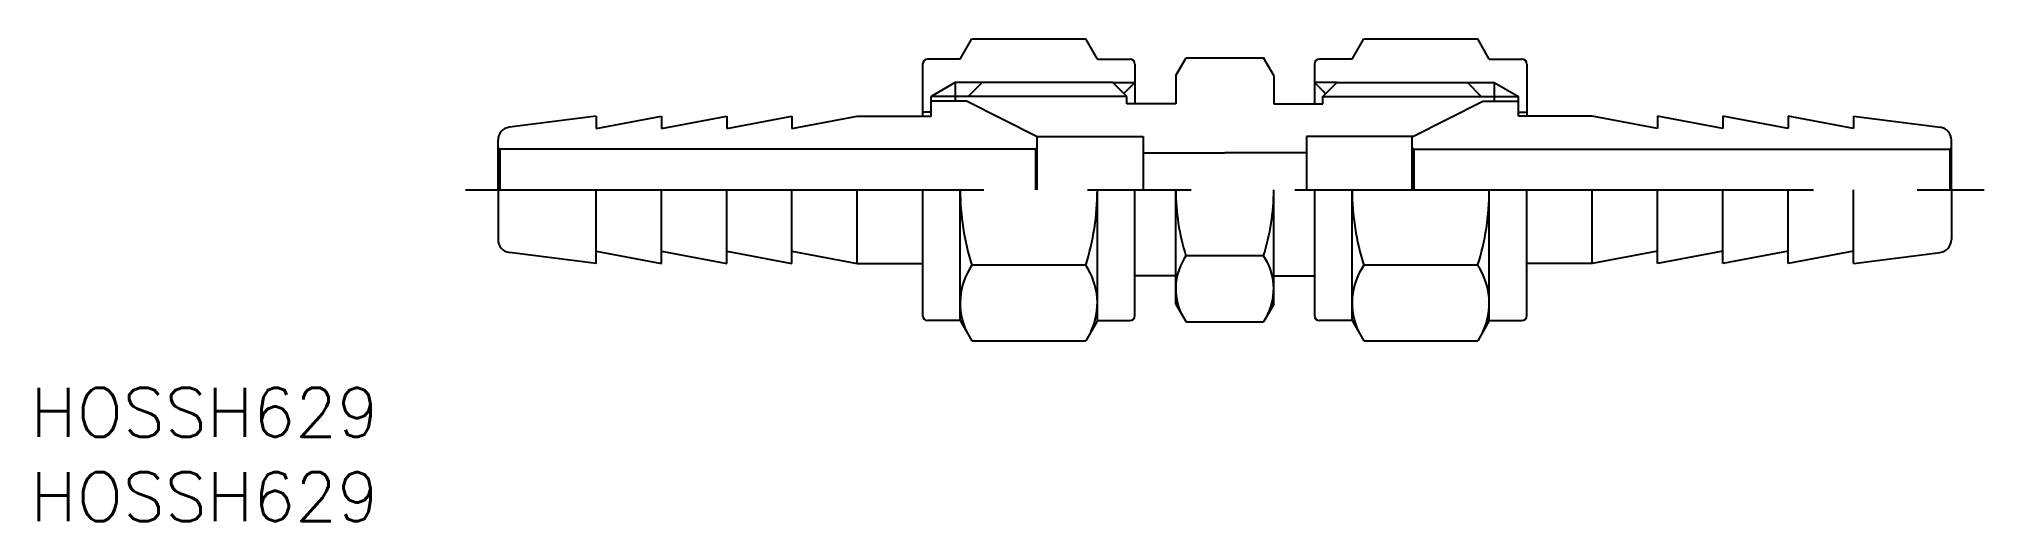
# Model space of a CAD drawing. Extents: x -28 to 91, y -20 to 9.
import ezdxf

# ---------------------------------------------------------------- set-up
doc = ezdxf.new("R2010")
doc.units = 0
doc.linetypes.add('CENTER', pattern=[50.8, 31.75, -6.35, 6.35, -6.35])
doc.layers.get('0').update_dxf_attribs({"linetype": 'CONTINUOUS'})
doc.layers.add('CENTER', color=1, linetype='CENTER')
doc.styles.get("Standard").update_dxf_attribs({"font": 'txt.shx', "height": 3, "bigfont": 'bigfont.shx'})

msp = doc.modelspace()

# ---------------------------------------------------------------- linework, layer by layer
at = {"color": 7, "linetype": 'CONTINUOUS'}
for p, q in [((28.3, 8), (29.01, 9.24)), ((29.01, 9.24), (35.99, 9.24)), ((36.7, 8), (35.99, 9.24)), ((52.3, 8), (53.01, 9.24)), ((53.01, 9.24), (59.99, 9.24)), ((60.7, 8), (59.99, 9.24)), ((26, 7.7), (26, 4.5)), ((28.3, 8), (26.3, 8)), ((36.7, 8), (38.7, 8)), ((39, 7.7), (39, 5.27)), ((41.5, 7), (42.13, 8.08)), ((42.13, 8.08), (46.87, 8.08)), ((47.5, 7), (46.87, 8.08)), ((50, 7.7), (50, 5.27)), ((52.3, 8), (50.3, 8)), ((60.7, 8), (62.7, 8)), ((63, 7.7), (63, 4.5)), ((28, 6.58), (26.52, 5.72)), ((28, 6.58), (28, 5.42)), ((28.79, 5.72), (29.64, 6.58)), ((37.64, 6.58), (29.64, 6.58)), ((38.5, 5.72), (37.64, 6.58)), ((39, 6.58), (38.32, 5.9)), ((41.5, 7), (41.5, 5.27)), ((47.5, 7), (47.5, 5.27)), ((50, 6.58), (50.68, 5.9)), ((50.5, 5.72), (51.36, 6.58)), ((51.36, 6.58), (59.36, 6.58)), ((60.21, 5.72), (59.36, 6.58)), ((61, 6.58), (62.48, 5.72)), ((61, 6.58), (61, 5.42)), ((26.52, 4.5), (26.52, 5.72)), ((28.79, 5.72), (26.52, 5.72)), ((28.69, 5.42), (26.52, 5.42)), ((33.02, 3.25), (28.69, 5.42)), ((38.5, 5.27), (38.5, 5.72)), ((41.5, 5.27), (38.5, 5.27)), ((47.5, 5.27), (50.5, 5.27)), ((50.5, 5.27), (50.5, 5.72)), ((55.98, 3.25), (60.31, 5.42)), ((60.21, 5.72), (62.48, 5.72)), ((60.31, 5.42), (62.48, 5.42)), ((62.48, 4.5), (62.48, 5.72)), ((6, 4.5), (0.7, 3.84)), ((6, 3.75), (10, 4.5)), ((6, 4.5), (6, 3.75)), ((10, 4.5), (10, 3.75)), ((10, 3.75), (14, 4.5)), ((14, 4.5), (14, 3.75)), ((14, 3.75), (18, 4.5)), ((18, 4.5), (18, 3.75)), ((18, 3.75), (22, 4.5)), ((22, 4.5), (26.52, 4.5)), ((26.52, 4.75), (26, 4.75)), ((62.48, 4.75), (63, 4.75)), ((67, 4.5), (62.48, 4.5)), ((71, 3.75), (67, 4.5)), ((75, 3.75), (71, 4.5)), ((71, 4.5), (71, 3.75)), ((79, 3.75), (75, 4.5)), ((75, 4.5), (75, 3.75)), ((83, 3.75), (79, 4.5)), ((79, 4.5), (79, 3.75)), ((83, 4.5), (88.3, 3.84)), ((83, 4.5), (83, 3.75)), ((0, 0), (0, 3.04)), ((0.1, 2.5), (0, 2.6)), ((32.92, 2.5), (0.1, 2.5)), ((0.1, 2.5), (0.1, 0)), ((32.92, 2.5), (33.02, 2.6)), ((32.92, 2.5), (32.92, 0)), ((32.98, 3.27), (39.5, 3.27)), ((33.02, 0), (33.02, 3.25)), ((39.5, 3.27), (39.5, 0)), ((56.02, 3.27), (49.5, 3.27)), ((49.5, 3.27), (49.5, 0)), ((55.98, 0), (55.98, 3.25)), ((56.08, 2.5), (55.98, 2.6)), ((56.08, 2.5), (88.9, 2.5)), ((56.08, 2.5), (56.08, 0)), ((88.9, 2.5), (89, 2.6)), ((88.9, 2.5), (88.9, 0)), ((89, 0), (89, 3.04)), ((39.5, 2.27), (44.5, 2.27)), ((49.5, 2.27), (44.5, 2.27)), ((0, 0), (0, -3.04)), ((6, -4.5), (6, 0)), ((10, -4.5), (10, 0)), ((14, -4.5), (14, 0)), ((18, -4.5), (18, 0)), ((22, -4.5), (22, 0)), ((41.5, -7), (41.5, 0)), ((47.5, -7), (47.5, 0)), ((67, -4.5), (67, 0)), ((71, -4.5), (71, 0)), ((75, -4.5), (75, 0)), ((79, -4.5), (79, 0)), ((83, -4.5), (83, 0)), ((89, 0), (89, -3.04)), ((26, 0), (26, -7.7)), ((28.3, -8), (28.3, 0)), ((36.7, -8), (36.7, 0)), ((39, -7.7), (39, 0)), ((50, 0), (50, -7.7)), ((52.3, -8), (52.3, 0)), ((60.7, -8), (60.7, 0)), ((63, -7.7), (63, 0)), ((6, -4.5), (0.7, -3.84)), ((6, -3.75), (10, -4.5)), ((10, -3.75), (14, -4.5)), ((14, -3.75), (18, -4.5)), ((18, -3.75), (22, -4.5)), ((22, -4.5), (26, -4.5)), ((35.99, -4.62), (29.01, -4.62)), ((46.87, -4.04), (42.13, -4.04)), ((59.99, -4.62), (53.01, -4.62)), ((67, -4.5), (63, -4.5)), ((71, -3.75), (67, -4.5)), ((75, -3.75), (71, -4.5)), ((79, -3.75), (75, -4.5)), ((83, -3.75), (79, -4.5)), ((83, -4.5), (88.3, -3.84)), ((41.5, -5.27), (39, -5.27)), ((47.5, -5.27), (50, -5.27)), ((41.5, -7), (42.13, -8.08)), ((47.5, -7), (46.87, -8.08)), ((28.3, -8), (26.3, -8)), ((28.3, -8), (29.01, -9.24)), ((36.7, -8), (35.99, -9.24)), ((36.7, -8), (38.7, -8)), ((42.13, -8.08), (46.87, -8.08)), ((52.3, -8), (50.3, -8)), ((52.3, -8), (53.01, -9.24)), ((60.7, -8), (59.99, -9.24)), ((60.7, -8), (62.7, -8)), ((29.01, -9.24), (35.99, -9.24)), ((53.01, -9.24), (59.99, -9.24))]:
    msp.add_line(p, q, dxfattribs=at)
at = {"color": 3, "linetype": 'CONTINUOUS'}
for p, q in [((29.64, 6.58), (28, 6.58)), ((37.64, 6.58), (39, 6.58)), ((51.36, 6.58), (50, 6.58)), ((59.36, 6.58), (61, 6.58)), ((38.5, 5.72), (28.79, 5.72)), ((50.5, 5.72), (60.21, 5.72))]:
    msp.add_line(p, q, dxfattribs=at)
at = {"color": 7, "linetype": 'CONTINUOUS'}
for centre, radius, start, end in [((26.3, 7.7), 0.3, 90, 180), ((38.7, 7.7), 0.3, 0, 90), ((50.3, 7.7), 0.3, 90, 180), ((62.7, 7.7), 0.3, 0, 90), ((0.8, 3.04), 0.8, 97.125, 180), ((88.2, 3.04), 0.8, 0, 82.875), ((43.59, 0), 15.29, 180, 197.588), ((21.41, 0), 15.29, 342.412, 0), ((54.87, 0), 13.37, 180, 197.588), ((34.13, 0), 13.37, 342.412, 0), ((67.59, 0), 15.29, 180, 197.588), ((45.41, 0), 15.29, 342.412, 0), ((0.8, -3.04), 0.8, 180, 262.875), ((88.2, -3.04), 0.8, 277.125, 0), ((32.39, -6.93), 4.09, 145.6158, 205.6158), ((32.61, -6.93), 4.09, 334.3842, 34.3842), ((45.08, -6.06), 3.58, 145.6158, 205.6158), ((43.92, -6.06), 3.58, 334.3842, 34.3842), ((56.39, -6.93), 4.09, 145.6158, 205.6158), ((56.61, -6.93), 4.09, 334.3842, 34.3842), ((26.3, -7.7), 0.3, 180, 270), ((38.7, -7.7), 0.3, 270, 0), ((50.3, -7.7), 0.3, 180, 270), ((62.7, -7.7), 0.3, 270, 0)]:
    msp.add_arc(centre, radius, start, end, dxfattribs=at)
at = {"layer": 'CENTER', "color": 1, "linetype": 'CENTER'}
msp.add_line((-2, 0), (91, 0), dxfattribs=at)

# ---------------------------------------------------------------- texts
at = {"color": 7, "linetype": 'CONTINUOUS'}
for p in [(-28.63, -15.11), (-28.63, -20.28)]:
    msp.add_text('HOSSH629', height=3, dxfattribs=at).set_placement(p)

doc.saveas('drawing.dxf')
